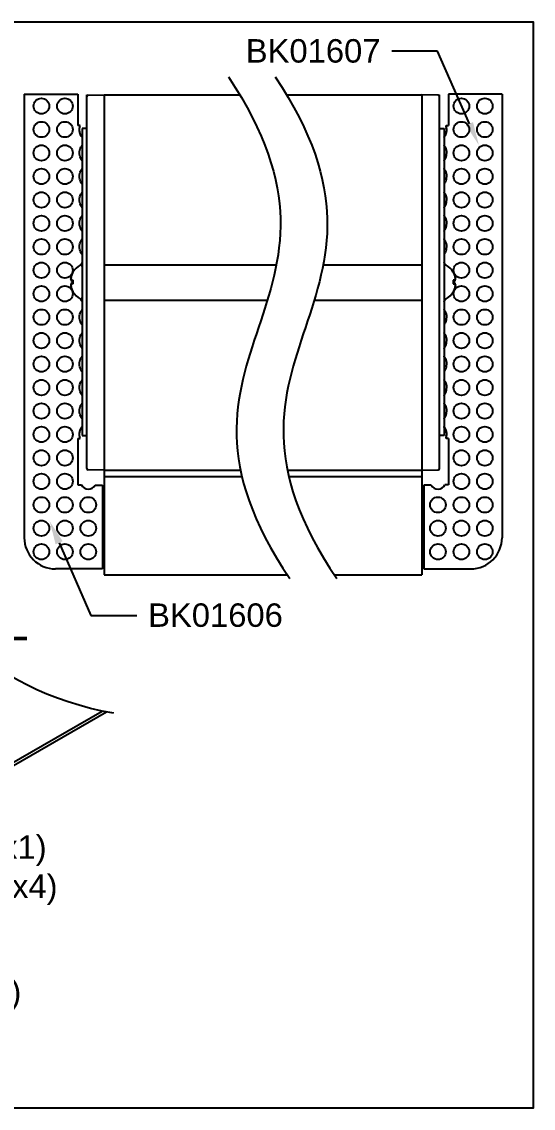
# Model space of a CAD drawing. Extents: x 0 to 9.57, y -8.69 to 0.
# Drawn here: x 5.47 to 9.57, y -8.68 to 0 of the extents above; entities that cross this region are included whole.
import ezdxf
from ezdxf import colors
from ezdxf.entities.mleader import LeaderData, LeaderLine
from ezdxf.math import Vec2, Vec3

# ---------------------------------------------------------------- set-up
doc = ezdxf.new("R2010")
doc.units = 0
doc.header["$LTSCALE"] = 0.5
doc.header["$MEASUREMENT"] = 0
for name, color, linetype in [('Brackets', 181, 'CONTINUOUS'), ('Dimension', 10, 'CONTINUOUS'), ('End Cap', 92, 'CONTINUOUS'), ('FAB DWG', 221, 'CONTINUOUS'), ('Hardware', 242, 'CONTINUOUS'), ('Housing', 150, 'CONTINUOUS')]:
    doc.layers.add(name, color=color, linetype=linetype)
doc.layers.add('Text-Unprinted', color=131, linetype='CONTINUOUS', plot=False)
doc.styles.add('LSAD_Standard', font='arial.ttf')

msp = doc.modelspace()

# ---------------------------------------------------------------- linework, layer by layer
at = {"layer": 'Brackets', "transparency": 16777216}
for p, q in [((5.4939, -0.5802), (5.4939, -4.124)), ((5.4939, -0.5802), (5.922, -0.5802)), ((5.922, -0.5802), (5.922, -0.8302)), ((5.9939, -0.5964), (5.9939, -0.5841)), ((8.816, -0.5964), (8.816, -0.5841)), ((8.8879, -0.5802), (8.8879, -0.8302)), ((9.316, -0.5802), (8.8879, -0.5802)), ((9.316, -0.5802), (9.316, -4.124)), ((5.9412, -0.8302), (5.922, -0.8302)), ((5.9939, -0.8526), (5.958, -0.8526)), ((5.958, -0.8526), (5.958, -3.3079)), ((8.816, -0.8526), (8.8519, -0.8526)), ((8.8519, -0.8526), (8.8519, -3.3079)), ((8.8688, -0.8302), (8.8879, -0.8302)), ((5.922, -3.3302), (5.9412, -3.3302)), ((5.922, -3.3302), (5.922, -3.7018)), ((5.958, -3.3079), (5.9939, -3.3079)), ((8.8519, -3.3079), (8.816, -3.3079)), ((8.8879, -3.3302), (8.8688, -3.3302)), ((8.8879, -3.3302), (8.8879, -3.7018)), ((5.922, -3.7018), (5.9507, -3.7023)), ((6.0611, -3.7042), (6.1189, -3.7052)), ((6.1189, -3.7052), (6.1189, -4.374)), ((8.7488, -3.7042), (8.691, -3.7052)), ((8.691, -3.7052), (8.691, -4.374)), ((8.8879, -3.7018), (8.8592, -3.7023)), ((6.1189, -4.374), (5.7439, -4.374)), ((8.691, -4.374), (9.066, -4.374))]:
    msp.add_line(p, q, dxfattribs=at)
for centre in [(5.6314, -0.674), (5.8189, -0.674), (8.991, -0.674), (9.1785, -0.674), (5.6314, -0.8615), (5.8189, -0.8615), (8.991, -0.8615), (9.1785, -0.8615), (5.6314, -1.049), (5.8189, -1.049), (8.991, -1.049), (9.1785, -1.049), (5.6314, -1.2365), (5.8189, -1.2365), (8.991, -1.2365), (9.1785, -1.2365), (5.6314, -1.424), (5.8189, -1.424), (8.991, -1.424), (9.1785, -1.424), (5.6314, -1.6115), (5.8189, -1.6115), (8.991, -1.6115), (9.1785, -1.6115), (5.6314, -1.799), (5.8189, -1.799), (8.991, -1.799), (9.1785, -1.799), (5.6314, -1.9865), (5.8189, -1.9865), (8.991, -1.9865), (9.1785, -1.9865), (5.6314, -2.174), (5.8189, -2.174), (8.991, -2.174), (9.1785, -2.174), (5.6314, -2.3615), (5.8189, -2.3615), (8.991, -2.3615), (9.1785, -2.3615), (5.6314, -2.549), (5.8189, -2.549), (8.991, -2.549), (9.1785, -2.549), (5.6314, -2.7365), (5.8189, -2.7365), (8.991, -2.7365), (9.1785, -2.7365), (5.6314, -2.924), (5.8189, -2.924), (8.991, -2.924), (9.1785, -2.924), (5.6314, -3.1115), (5.8189, -3.1115), (8.991, -3.1115), (9.1785, -3.1115), (5.6314, -3.299), (5.8189, -3.299), (8.991, -3.299), (9.1785, -3.299), (5.6314, -3.4865), (5.8189, -3.4865), (8.991, -3.4865), (9.1785, -3.4865), (5.6314, -3.674), (5.8189, -3.674), (8.991, -3.674), (9.1785, -3.674), (5.6314, -3.8615), (5.8189, -3.8615), (6.0064, -3.8615), (8.8035, -3.8615), (8.991, -3.8615), (9.1785, -3.8615), (5.6314, -4.049), (5.8189, -4.049), (6.0064, -4.049), (8.8035, -4.049), (8.991, -4.049), (9.1785, -4.049), (5.6314, -4.2365), (5.8189, -4.2365), (6.0064, -4.2365), (8.8035, -4.2365), (8.991, -4.2365), (9.1785, -4.2365)]:
    msp.add_circle(centre, 0.0625, dxfattribs=at)
for centre, radius, start, end in [((6.0064, -3.674), 0.0625, 206.93759, 331.06241), ((8.8035, -3.674), 0.0625, 208.93759, 333.06241), ((5.7439, -4.124), 0.25, 180, 270), ((9.066, -4.124), 0.25, 270, 0)]:
    msp.add_arc(centre, radius, start, end, dxfattribs=at)
for points, knots in [([(5.958, -0.924), (5.9579, -0.9238), (5.9577, -0.9235), (5.9559, -0.9215), (5.9535, -0.9184), (5.9495, -0.9126), (5.944, -0.9019), (5.9377, -0.8831), (5.9347, -0.8579), (5.939, -0.8395), (5.9412, -0.8302)], [0, 0, 0, 0, 0.05807, 0.113787, 0.16918, 0.226316, 0.35263, 0.504646, 0.752076, 1, 1, 1, 1]), ([(8.8519, -0.924), (8.852, -0.9238), (8.8523, -0.9235), (8.854, -0.9215), (8.8565, -0.9184), (8.8604, -0.9126), (8.8659, -0.9019), (8.8722, -0.8831), (8.8753, -0.8579), (8.8709, -0.8395), (8.8688, -0.8302)], [0, 0, 0, 0, 0.05807, 0.113787, 0.16918, 0.226316, 0.35263, 0.504646, 0.752076, 1, 1, 1, 1]), ([(5.958, -1.1115), (5.9577, -1.1111), (5.9572, -1.1103), (5.9534, -1.1055), (5.9488, -1.0982), (5.943, -1.0865), (5.9376, -1.0699), (5.9356, -1.0483), (5.9374, -1.0267), (5.9433, -1.0101), (5.9493, -1.0001), (5.9536, -0.9941), (5.9572, -0.9894), (5.9577, -0.9875), (5.958, -0.9865)], [0, 0, 0, 0, 0.060389, 0.119474, 0.182038, 0.252164, 0.372296, 0.501655, 0.644393, 0.76487, 0.821342, 0.877965, 0.936884, 1, 1, 1, 1]), ([(8.8519, -1.1115), (8.8522, -1.1111), (8.8527, -1.1103), (8.8565, -1.1055), (8.8612, -1.0982), (8.8669, -1.0865), (8.8724, -1.0699), (8.8743, -1.0483), (8.8726, -1.0267), (8.8666, -1.0101), (8.8607, -1.0001), (8.8563, -0.9941), (8.8527, -0.9894), (8.8522, -0.9875), (8.8519, -0.9865)], [0, 0, 0, 0, 0.060389, 0.119474, 0.182038, 0.252164, 0.372296, 0.501655, 0.644393, 0.76487, 0.821342, 0.877965, 0.936884, 1, 1, 1, 1]), ([(5.958, -1.299), (5.9577, -1.2986), (5.9572, -1.2978), (5.9534, -1.293), (5.9488, -1.2857), (5.943, -1.274), (5.9376, -1.2574), (5.9356, -1.2358), (5.9374, -1.2142), (5.9433, -1.1976), (5.9493, -1.1876), (5.9536, -1.1816), (5.9572, -1.1769), (5.9577, -1.175), (5.958, -1.174)], [0, 0, 0, 0, 0.060389, 0.119474, 0.182038, 0.252164, 0.372296, 0.501655, 0.644393, 0.76487, 0.821342, 0.877965, 0.936884, 1, 1, 1, 1]), ([(8.8519, -1.299), (8.8522, -1.2986), (8.8527, -1.2978), (8.8565, -1.293), (8.8612, -1.2857), (8.8669, -1.274), (8.8724, -1.2574), (8.8743, -1.2358), (8.8726, -1.2142), (8.8666, -1.1976), (8.8607, -1.1876), (8.8563, -1.1816), (8.8527, -1.1769), (8.8522, -1.175), (8.8519, -1.174)], [0, 0, 0, 0, 0.060389, 0.119474, 0.182038, 0.252164, 0.372296, 0.501655, 0.644393, 0.76487, 0.821342, 0.877965, 0.936884, 1, 1, 1, 1]), ([(5.958, -1.4865), (5.9577, -1.4861), (5.9572, -1.4853), (5.9534, -1.4805), (5.9488, -1.4732), (5.943, -1.4615), (5.9376, -1.4449), (5.9356, -1.4233), (5.9374, -1.4017), (5.9433, -1.3851), (5.9493, -1.3751), (5.9536, -1.3691), (5.9572, -1.3644), (5.9577, -1.3625), (5.958, -1.3615)], [0, 0, 0, 0, 0.060389, 0.119474, 0.182038, 0.252164, 0.372296, 0.501655, 0.644393, 0.76487, 0.821342, 0.877965, 0.936884, 1, 1, 1, 1]), ([(8.8519, -1.4865), (8.8522, -1.4861), (8.8527, -1.4853), (8.8565, -1.4805), (8.8612, -1.4732), (8.8669, -1.4615), (8.8724, -1.4449), (8.8743, -1.4233), (8.8726, -1.4017), (8.8666, -1.3851), (8.8607, -1.3751), (8.8563, -1.3691), (8.8527, -1.3644), (8.8522, -1.3625), (8.8519, -1.3615)], [0, 0, 0, 0, 0.060389, 0.119474, 0.182038, 0.252164, 0.372296, 0.501655, 0.644393, 0.76487, 0.821342, 0.877965, 0.936884, 1, 1, 1, 1]), ([(5.958, -1.674), (5.9577, -1.6736), (5.9572, -1.6728), (5.9534, -1.668), (5.9488, -1.6607), (5.943, -1.649), (5.9376, -1.6324), (5.9356, -1.6108), (5.9374, -1.5892), (5.9433, -1.5726), (5.9493, -1.5626), (5.9536, -1.5566), (5.9572, -1.5519), (5.9577, -1.55), (5.958, -1.549)], [0, 0, 0, 0, 0.060389, 0.119474, 0.182038, 0.252164, 0.372296, 0.501655, 0.644393, 0.76487, 0.821342, 0.877965, 0.936884, 1, 1, 1, 1]), ([(8.8519, -1.674), (8.8522, -1.6736), (8.8527, -1.6728), (8.8565, -1.668), (8.8612, -1.6607), (8.8669, -1.649), (8.8724, -1.6324), (8.8743, -1.6108), (8.8726, -1.5892), (8.8666, -1.5726), (8.8607, -1.5626), (8.8563, -1.5566), (8.8527, -1.5519), (8.8522, -1.55), (8.8519, -1.549)], [0, 0, 0, 0, 0.060389, 0.119474, 0.182038, 0.252164, 0.372296, 0.501655, 0.644393, 0.76487, 0.821342, 0.877965, 0.936884, 1, 1, 1, 1]), ([(5.958, -1.8615), (5.9577, -1.8611), (5.9572, -1.8603), (5.9534, -1.8555), (5.9488, -1.8482), (5.943, -1.8365), (5.9376, -1.8199), (5.9356, -1.7983), (5.9374, -1.7767), (5.9433, -1.7601), (5.9493, -1.7501), (5.9536, -1.7441), (5.9572, -1.7394), (5.9577, -1.7375), (5.958, -1.7365)], [0, 0, 0, 0, 0.060389, 0.119474, 0.182038, 0.252164, 0.372296, 0.501655, 0.644393, 0.76487, 0.821342, 0.877965, 0.936884, 1, 1, 1, 1]), ([(8.8519, -1.8615), (8.8522, -1.8611), (8.8527, -1.8603), (8.8565, -1.8555), (8.8612, -1.8482), (8.8669, -1.8365), (8.8724, -1.8199), (8.8743, -1.7983), (8.8726, -1.7767), (8.8666, -1.7601), (8.8607, -1.7501), (8.8563, -1.7441), (8.8527, -1.7394), (8.8522, -1.7375), (8.8519, -1.7365)], [0, 0, 0, 0, 0.060389, 0.119474, 0.182038, 0.252164, 0.372296, 0.501655, 0.644393, 0.76487, 0.821342, 0.877965, 0.936884, 1, 1, 1, 1]), ([(5.9434, -1.9496), (5.9439, -1.9481), (5.9454, -1.9436), (5.9494, -1.9377), (5.9536, -1.9316), (5.9572, -1.9269), (5.9578, -1.925), (5.958, -1.924)], [0, 0, 0, 0, 0.114836, 0.327428, 0.54059, 0.762394, 1, 1, 1, 1]), ([(8.8665, -1.9496), (8.866, -1.9481), (8.8646, -1.9436), (8.8606, -1.9377), (8.8564, -1.9316), (8.8527, -1.9269), (8.8522, -1.925), (8.8519, -1.924)], [0, 0, 0, 0, 0.114836, 0.327428, 0.54059, 0.762394, 1, 1, 1, 1]), ([(5.958, -2.2365), (5.9577, -2.2361), (5.9572, -2.2353), (5.9534, -2.2305), (5.9487, -2.2233), (5.9458, -2.217), (5.9443, -2.2137)], [0, 0, 0, 0, 0.239483, 0.473793, 0.721905, 1, 1, 1, 1]), ([(8.8519, -2.2365), (8.8522, -2.2361), (8.8528, -2.2353), (8.8565, -2.2305), (8.8612, -2.2233), (8.8641, -2.217), (8.8656, -2.2137)], [0, 0, 0, 0, 0.239483, 0.473793, 0.721905, 1, 1, 1, 1]), ([(5.958, -2.424), (5.9577, -2.4236), (5.9572, -2.4228), (5.9534, -2.418), (5.9488, -2.4107), (5.943, -2.399), (5.9376, -2.3824), (5.9356, -2.3608), (5.9374, -2.3392), (5.9433, -2.3226), (5.9493, -2.3126), (5.9536, -2.3066), (5.9572, -2.3019), (5.9577, -2.3), (5.958, -2.299)], [0, 0, 0, 0, 0.060389, 0.119474, 0.182038, 0.252164, 0.372296, 0.501655, 0.644393, 0.76487, 0.821342, 0.877965, 0.936884, 1, 1, 1, 1]), ([(8.8519, -2.424), (8.8522, -2.4236), (8.8527, -2.4228), (8.8565, -2.418), (8.8612, -2.4107), (8.8669, -2.399), (8.8724, -2.3824), (8.8743, -2.3608), (8.8726, -2.3392), (8.8666, -2.3226), (8.8607, -2.3126), (8.8563, -2.3066), (8.8527, -2.3019), (8.8522, -2.3), (8.8519, -2.299)], [0, 0, 0, 0, 0.060389, 0.119474, 0.182038, 0.252164, 0.372296, 0.501655, 0.644393, 0.76487, 0.821342, 0.877965, 0.936884, 1, 1, 1, 1]), ([(5.958, -2.6115), (5.9577, -2.6111), (5.9572, -2.6103), (5.9534, -2.6055), (5.9488, -2.5982), (5.943, -2.5865), (5.9376, -2.5699), (5.9356, -2.5483), (5.9374, -2.5267), (5.9433, -2.5101), (5.9493, -2.5001), (5.9536, -2.4941), (5.9572, -2.4894), (5.9577, -2.4875), (5.958, -2.4865)], [0, 0, 0, 0, 0.060389, 0.119474, 0.182038, 0.252164, 0.372296, 0.501655, 0.644393, 0.76487, 0.821342, 0.877965, 0.936884, 1, 1, 1, 1]), ([(8.8519, -2.6115), (8.8522, -2.6111), (8.8527, -2.6103), (8.8565, -2.6055), (8.8612, -2.5982), (8.8669, -2.5865), (8.8724, -2.5699), (8.8743, -2.5483), (8.8726, -2.5267), (8.8666, -2.5101), (8.8607, -2.5001), (8.8563, -2.4941), (8.8527, -2.4894), (8.8522, -2.4875), (8.8519, -2.4865)], [0, 0, 0, 0, 0.060389, 0.119474, 0.182038, 0.252164, 0.372296, 0.501655, 0.644393, 0.76487, 0.821342, 0.877965, 0.936884, 1, 1, 1, 1]), ([(5.958, -2.799), (5.9577, -2.7986), (5.9572, -2.7978), (5.9534, -2.793), (5.9488, -2.7857), (5.943, -2.774), (5.9376, -2.7574), (5.9356, -2.7358), (5.9374, -2.7142), (5.9433, -2.6976), (5.9493, -2.6876), (5.9536, -2.6816), (5.9572, -2.6769), (5.9577, -2.675), (5.958, -2.674)], [0, 0, 0, 0, 0.060389, 0.119474, 0.182038, 0.252164, 0.372296, 0.501655, 0.644393, 0.76487, 0.821342, 0.877965, 0.936884, 1, 1, 1, 1]), ([(8.8519, -2.799), (8.8522, -2.7986), (8.8527, -2.7978), (8.8565, -2.793), (8.8612, -2.7857), (8.8669, -2.774), (8.8724, -2.7574), (8.8743, -2.7358), (8.8726, -2.7142), (8.8666, -2.6976), (8.8607, -2.6876), (8.8563, -2.6816), (8.8527, -2.6769), (8.8522, -2.675), (8.8519, -2.674)], [0, 0, 0, 0, 0.060389, 0.119474, 0.182038, 0.252164, 0.372296, 0.501655, 0.644393, 0.76487, 0.821342, 0.877965, 0.936884, 1, 1, 1, 1]), ([(5.958, -2.9865), (5.9577, -2.9861), (5.9572, -2.9853), (5.9534, -2.9805), (5.9488, -2.9732), (5.943, -2.9615), (5.9376, -2.9449), (5.9356, -2.9233), (5.9374, -2.9017), (5.9433, -2.8851), (5.9493, -2.8751), (5.9536, -2.8691), (5.9572, -2.8644), (5.9577, -2.8625), (5.958, -2.8615)], [0, 0, 0, 0, 0.060389, 0.119474, 0.182038, 0.252164, 0.372296, 0.501655, 0.644393, 0.76487, 0.821342, 0.877965, 0.936884, 1, 1, 1, 1]), ([(8.8519, -2.9865), (8.8522, -2.9861), (8.8527, -2.9853), (8.8565, -2.9805), (8.8612, -2.9732), (8.8669, -2.9615), (8.8724, -2.9449), (8.8743, -2.9233), (8.8726, -2.9017), (8.8666, -2.8851), (8.8607, -2.8751), (8.8563, -2.8691), (8.8527, -2.8644), (8.8522, -2.8625), (8.8519, -2.8615)], [0, 0, 0, 0, 0.060389, 0.119474, 0.182038, 0.252164, 0.372296, 0.501655, 0.644393, 0.76487, 0.821342, 0.877965, 0.936884, 1, 1, 1, 1]), ([(5.958, -3.174), (5.9577, -3.1736), (5.9572, -3.1728), (5.9534, -3.168), (5.9488, -3.1607), (5.943, -3.149), (5.9376, -3.1324), (5.9356, -3.1108), (5.9374, -3.0892), (5.9433, -3.0726), (5.9493, -3.0626), (5.9536, -3.0566), (5.9572, -3.0519), (5.9577, -3.05), (5.958, -3.049)], [0, 0, 0, 0, 0.060389, 0.119474, 0.182038, 0.252164, 0.372296, 0.501655, 0.644393, 0.76487, 0.821342, 0.877965, 0.936884, 1, 1, 1, 1]), ([(8.8519, -3.174), (8.8522, -3.1736), (8.8527, -3.1728), (8.8565, -3.168), (8.8612, -3.1607), (8.8669, -3.149), (8.8724, -3.1324), (8.8743, -3.1108), (8.8726, -3.0892), (8.8666, -3.0726), (8.8607, -3.0626), (8.8563, -3.0566), (8.8527, -3.0519), (8.8522, -3.05), (8.8519, -3.049)], [0, 0, 0, 0, 0.060389, 0.119474, 0.182038, 0.252164, 0.372296, 0.501655, 0.644393, 0.76487, 0.821342, 0.877965, 0.936884, 1, 1, 1, 1]), ([(5.9412, -3.3302), (5.939, -3.321), (5.9347, -3.3027), (5.9374, -3.2784), (5.9435, -3.2607), (5.95, -3.2493), (5.955, -3.2425), (5.9576, -3.2385), (5.9579, -3.2372), (5.958, -3.2365)], [0, 0, 0, 0, 0.250303, 0.499733, 0.630691, 0.751534, 0.871322, 0.934085, 1, 1, 1, 1]), ([(8.8688, -3.3302), (8.8709, -3.321), (8.8753, -3.3027), (8.8725, -3.2784), (8.8664, -3.2607), (8.86, -3.2493), (8.8549, -3.2425), (8.8523, -3.2385), (8.8521, -3.2372), (8.8519, -3.2365)], [0, 0, 0, 0, 0.250303, 0.499733, 0.630691, 0.751534, 0.871322, 0.934085, 1, 1, 1, 1])]:
    msp.add_open_spline(points, degree=3, knots=knots, dxfattribs=at)
at = {"layer": 'Dimension', "transparency": 16777216}
for points in [[(7.1268, -0.4417), (7.7302, -1.343), (7.373, -2.4467), (6.9978, -3.5355), (7.6192, -4.4517)], [(7.5018, -0.4417), (8.1052, -1.343), (7.748, -2.4467), (7.3728, -3.5355), (7.9942, -4.4517)], [(6.2097, -5.527), (5.7119, -5.4449), (5.2358, -5.1865), (5.1049, -5.0079)]]:
    msp.add_open_spline(points, degree=3, dxfattribs=at)
at = {"layer": 'End Cap', "transparency": 16777216}
for p, q in [((5.9939, -3.5718), (5.9939, -0.5964)), ((6.0038, -0.5864), (6.1346, -0.5841)), ((8.8062, -0.5864), (8.6754, -0.5841)), ((8.816, -3.5718), (8.816, -0.5964)), ((6.1346, -3.5841), (6.0038, -3.5818)), ((8.6754, -3.5841), (8.8062, -3.5818))]:
    msp.add_line(p, q, dxfattribs=at)
for centre, start, end in [((6.0039, -0.5964), 91, 180), ((8.806, -0.5964), 0, 89), ((6.0039, -3.5718), 180, 269), ((8.806, -3.5718), 271, 0)]:
    msp.add_arc(centre, 0.01, start, end, dxfattribs=at)
at = {"layer": 'Hardware', "transparency": 16777216}
for p, q in [((5.8662, -2.0486), (5.8665, -2.0495)), ((5.8662, -2.0574), (5.8665, -2.054)), ((5.8678, -2.0576), (5.8662, -2.0574)), ((5.8715, -2.0641), (5.8836, -2.0662)), ((5.8836, -2.0747), (5.8715, -2.0726)), ((5.8836, -2.0008), (5.8836, -2.002)), ((5.8836, -2.0662), (5.8836, -2.0943)), ((8.9263, -2.0008), (8.9263, -2.002)), ((8.9385, -2.0641), (8.9263, -2.0662)), ((8.9263, -2.0662), (8.9263, -2.0943)), ((8.9263, -2.0747), (8.9385, -2.0726)), ((8.9421, -2.0576), (8.9438, -2.0574)), ((8.9438, -2.0486), (8.9434, -2.0495)), ((8.9438, -2.0574), (8.9434, -2.054)), ((5.8662, -2.1031), (5.8665, -2.1065)), ((5.8662, -2.1119), (5.8665, -2.111)), ((5.8666, -2.1118), (5.8662, -2.1119)), ((5.8836, -2.0943), (5.8715, -2.0964)), ((5.8721, -2.1348), (5.8715, -2.1349)), ((5.8836, -2.1585), (5.8836, -2.1597)), ((8.9263, -2.0943), (8.9385, -2.0964)), ((8.9263, -2.1585), (8.9263, -2.1597)), ((8.9378, -2.1348), (8.9385, -2.1349)), ((8.9433, -2.1118), (8.9438, -2.1119)), ((8.9438, -2.1031), (8.9434, -2.1065)), ((8.9438, -2.1119), (8.9434, -2.111))]:
    msp.add_line(p, q, dxfattribs=at)
for centre, radius, start, end in [((6.0121, -2.0802), 0.151, 117.70008, 148.25791), ((5.947, -1.9563), 0.011, 0, 117.70008), ((8.863, -1.9563), 0.011, 62.29992, 180), ((8.7979, -2.0802), 0.151, 31.74209, 62.29992), ((5.972, -2.0609), 0.1065, 160.66274, 173.387), ((5.9919, -2.066), 0.1264, 162.25915, 173.9232), ((5.901, -2.0434), 0.0361, 194.84633, 214.94098), ((5.9207, -2.047), 0.0556, 190.79131, 207.5112), ((6.0065, -2.0764), 0.1442, 148.3973, 159.39795), ((6.0139, -2.0799), 0.1518, 149.15061, 159.8273), ((5.9258, -1.9805), 0.107, 239.49084, 246.79891), ((5.9258, -2.18), 0.107, 113.20109, 120.50916), ((8.8035, -2.0764), 0.1442, 20.60205, 31.6027), ((8.796, -2.0799), 0.1518, 20.1727, 30.84939), ((8.8842, -1.9805), 0.107, 293.20109, 300.50916), ((8.8842, -2.18), 0.107, 59.49084, 66.79891), ((8.838, -2.0609), 0.1065, 6.613, 19.33726), ((8.8181, -2.066), 0.1264, 6.0768, 17.74085), ((8.9089, -2.0434), 0.0361, 325.05902, 345.15367), ((8.8892, -2.047), 0.0556, 332.4888, 349.20869), ((5.9207, -2.1135), 0.0556, 152.4888, 169.20869), ((5.901, -2.1171), 0.0361, 145.05902, 165.15367), ((5.9919, -2.0945), 0.1264, 186.0768, 197.74085), ((5.972, -2.0996), 0.1065, 186.613, 199.33726), ((6.0139, -2.0806), 0.1518, 200.1727, 210.84939), ((6.0065, -2.0841), 0.1442, 200.60205, 211.6027), ((6.0121, -2.0802), 0.151, 211.74209, 242.29992), ((8.7979, -2.0802), 0.151, 297.70008, 328.25791), ((8.796, -2.0806), 0.1518, 329.15061, 339.8273), ((8.8035, -2.0841), 0.1442, 328.3973, 339.39795), ((8.8892, -2.1135), 0.0556, 10.79131, 27.5112), ((8.9089, -2.1171), 0.0361, 14.84633, 34.94098), ((8.8181, -2.0945), 0.1264, 342.25915, 353.9232), ((8.838, -2.0996), 0.1065, 340.66274, 353.387), ((5.947, -2.2042), 0.011, 242.29992, 0), ((8.863, -2.2042), 0.011, 180, 297.70008)]:
    msp.add_arc(centre, radius, start, end, dxfattribs=at)
at = {"layer": 'Housing', "transparency": 16777216}
for p, q in [((6.1344, -0.5841), (6.1344, -4.4211)), ((6.1346, -0.5841), (7.2175, -0.5841)), ((7.5925, -0.5841), (8.6756, -0.5841)), ((8.6756, -0.5841), (8.6754, -4.4211)), ((6.1344, -1.9438), (7.5102, -1.9438)), ((7.8852, -1.9438), (8.6755, -1.9438)), ((6.1345, -2.2244), (7.4391, -2.2244)), ((7.8141, -2.2244), (8.6755, -2.2244)), ((6.1345, -3.5843), (7.2236, -3.5842)), ((6.1345, -3.6341), (7.2346, -3.6341)), ((7.5986, -3.5842), (8.6754, -3.5841)), ((7.6096, -3.6341), (8.6754, -3.6341)), ((6.1346, -4.4211), (7.5986, -4.4211)), ((7.9736, -4.4211), (8.6754, -4.4211)), ((4.5732, -6.4003), (6.1177, -5.5098)), ((4.58, -6.4229), (6.1519, -5.5166))]:
    msp.add_line(p, q, dxfattribs=at)
at = {"layer": 'Text-Unprinted', "ltscale": 0.5, "transparency": 16777216}
msp.add_lwpolyline([(0, 0), (9.566, 0), (9.566, -8.685), (0, -8.685)], close=True, dxfattribs=at)

# ---------------------------------------------------------------- texts
at = {"layer": 'FAB DWG', "transparency": 16777216, "insert": (4.5097, -4.6123), "char_height": 0.25, "attachment_point": 5, "style": 'LSAD_Standard'}
msp.add_mtext_dynamic_manual_height_columns('\\A1;MAKE TIGHT SEAL', width=2.034107, gutter_width=16.875, heights=[0], dxfattribs=at)

# ---------------------------------------------------------------- leaders
at = {"layer": 'FAB DWG', "ltscale": 0.5, "transparency": 16777216}
ml = msp.add_multileader_mtext('Standard', dxfattribs=at)
ml.set_content('\\A1;BK01607', color=256, style='LSAD_Standard')
ml.set_leader_properties()
ml.build(insert=Vec2(0, 0))
ml.multileader.update_dxf_attribs({"text_left_attachment_type": 2, "dogleg_length": 0.36, "arrow_head_size": 0.1875})
ctx = ml.context
ctx.base_point, ctx.char_height, ctx.arrow_head_size, ctx.landing_gap_size, ctx.plane_origin = Vec3(7.2069, -0.235), 0.1875, 0.1875, 0.09, Vec3(13.8283, -17.0728)
ctx.left_attachment, ctx.text_align_type = 2, 2
notes = []
notes.append((ctx, [(0, (1, 1, 0), (8.8009, -0.2346), (-1, 0), 0.3672, [(0, [(9.1308, -0.9866)], 0, [])])]))
ctx.mtext.insert, ctx.mtext.width, ctx.mtext.defined_height, ctx.mtext.alignment, ctx.mtext.flow_direction = Vec3(8.3437, -0.1392), 2.351815, 0.6491, 3, 5
ml = msp.add_multileader_mtext('Standard', dxfattribs=at)
ml.set_content('\\A1;BK01606', color=256, style='LSAD_Standard')
ml.set_leader_properties()
ml.build(insert=Vec2(0, 0))
ml.multileader.update_dxf_attribs({"text_left_attachment_type": 2, "dogleg_length": 0.36, "arrow_head_size": 0.1875})
ctx = ml.context
ctx.base_point, ctx.char_height, ctx.arrow_head_size, ctx.landing_gap_size, ctx.plane_origin = Vec3(6.3949, -4.7451), 0.1875, 0.1875, 0.09, Vec3(4.4508, 12.0931)
ctx.left_attachment = 2
notes.append((ctx, [(0, (1, 1, 0), (6.0277, -4.7451), (1, 0), 0.3672, [(0, [(5.6978, -3.9931)], 0, [])])]))
ctx.mtext.insert, ctx.mtext.width, ctx.mtext.defined_height, ctx.mtext.flow_direction = Vec3(6.4849, -4.6493), 2.351815, 0.6491, 5
ml = msp.add_multileader_mtext('Standard', dxfattribs=at)
ml.set_content('\\A1;EP00___ (x1)\\PHW63212 (x4)', color=256, style='LSAD_Standard')
ml.set_leader_properties()
ml.build(insert=Vec2(0, 0))
ml.multileader.update_dxf_attribs({"text_left_attachment_type": 2, "dogleg_length": 0.36, "arrow_head_size": 0.1875})
ctx = ml.context
ctx.base_point, ctx.char_height, ctx.arrow_head_size, ctx.landing_gap_size, ctx.plane_origin = Vec3(3.9818, -6.7844), 0.1875, 0.1875, 0.09, Vec3(1.6848, 9.722)
ctx.left_attachment = 2
notes.append((ctx, [(0, (1, 1, 0), (3.6146, -6.7844), (1, 0), 0.3672, [(0, [(2.9318, -6.3642)], 0, [])])]))
ctx.mtext.insert, ctx.mtext.width, ctx.mtext.defined_height, ctx.mtext.flow_direction = Vec3(4.0718, -6.5036), 2.351815, 0.6491, 5
ml = msp.add_multileader_mtext('Standard', dxfattribs=at)
ml.set_content('\\A1;BK0160_ (x1)\\PHW63214 (x2)', color=256, style='LSAD_Standard')
ml.set_leader_properties()
ml.build(insert=Vec2(0, 0))
ml.multileader.update_dxf_attribs({"text_left_attachment_type": 2, "dogleg_length": 0.36, "arrow_head_size": 0.1875})
ctx = ml.context
ctx.base_point, ctx.char_height, ctx.arrow_head_size, ctx.landing_gap_size, ctx.plane_origin = Vec3(3.6924, -7.6279), 0.1875, 0.1875, 0.09, Vec3(1.3954, 8.8784)
ctx.left_attachment = 2
notes.append((ctx, [(0, (1, 1, 0), (3.3252, -7.6279), (1, 0), 0.3672, [(0, [(2.6424, -7.2078)], 0, [])])]))
ctx.mtext.insert, ctx.mtext.width, ctx.mtext.defined_height, ctx.mtext.flow_direction = Vec3(3.7824, -7.3472), 2.351815, 0.6491, 5
for ctx, leaders in notes:
    for number, flags, end, landing, length, lines in leaders:
        leader = LeaderData()
        leader.index, (leader.has_last_leader_line, leader.has_dogleg_vector, leader.attachment_direction) = number, flags
        leader.last_leader_point, leader.dogleg_vector, leader.dogleg_length = Vec3(end), Vec3(landing), length
        for number, points, colour, breaks in lines:
            line = LeaderLine()
            line.index, line.vertices, line.color, line.breaks = number, Vec3.list(points), colors.encode_raw_color(colour), breaks
            leader.lines.append(line)
        ctx.leaders.append(leader)

doc.saveas('drawing.dxf')
